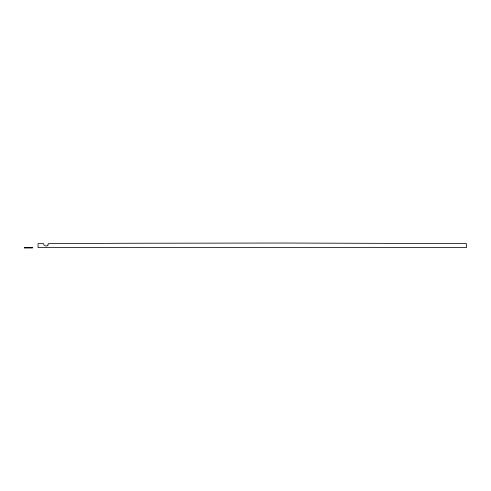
<?xml version="1.0" encoding="UTF-8"?>
<svg xmlns="http://www.w3.org/2000/svg" width="491" height="491" viewBox="0 0 491 491"><rect width="100%" height="100%" fill="white"/><g stroke="black" fill="none" stroke-linecap="round" stroke-linejoin="round"><path stroke-width="0.74" d="M24.734 247.556L24.55 247.973L32.474 247.973L32.474 247.605M24.55 247.605L32.51 247.605L29.116 247.519M24.746 247.532L28.631 247.519M24.918 247.605L24.918 247.973M48.032 245.015C46.479 247.304 43.613 245.365 43.453 243.622L38.071 243.622L38.071 247.605L466.45 247.605L466.45 243.622L283.657 243.033L126.973 243.26L48.634 243.622L48.1 243.947L48.032 245.015"/></g></svg>
